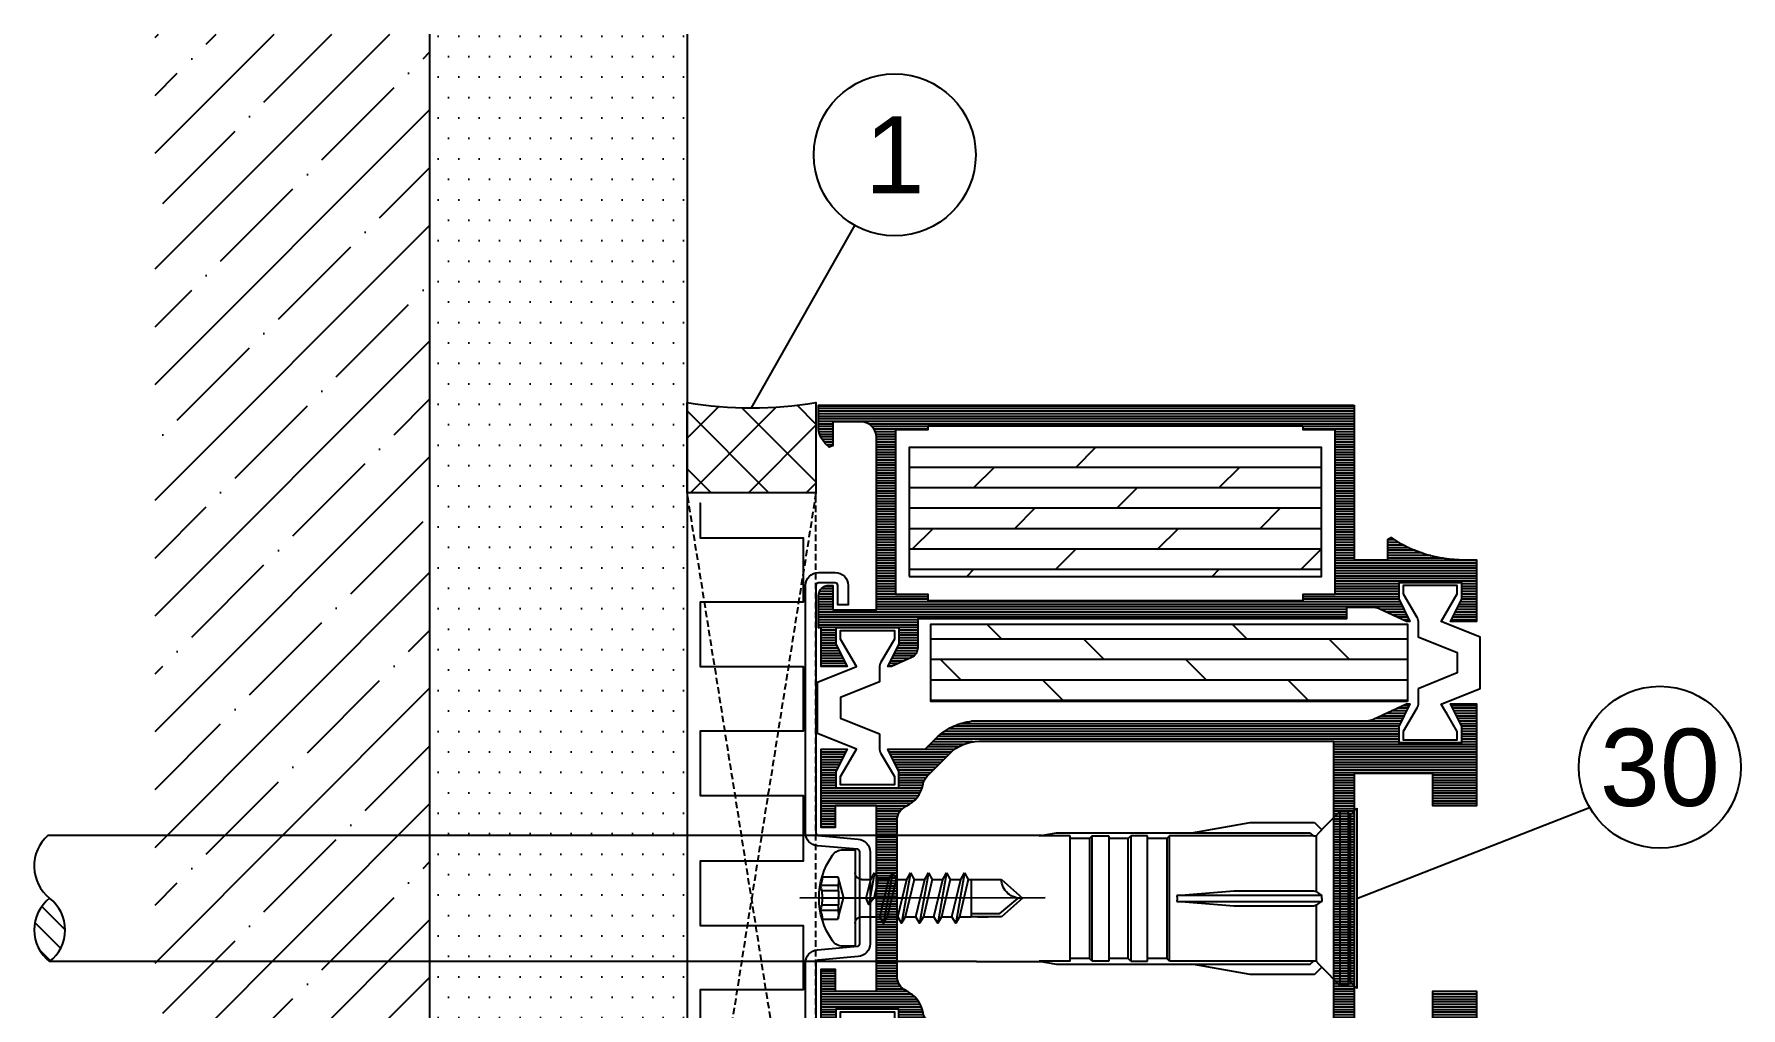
# Model space of a CAD drawing. Header units: millimetres. Extents: x -1821 to 14707, y -2864 to 1473.
# Drawn here: x 3450.5 to 3583, y -1383.8 to -1308.2 of the extents above; entities that cross this region are included whole.
import ezdxf
from ezdxf.enums import TextEntityAlignment as Align

# ---------------------------------------------------------------- set-up
doc = ezdxf.new("R2010")
doc.units = ezdxf.units.MM
for name, pattern in [('AUSGEZOGEN', [0]), ('CENTER', [50.800000000000004, 31.75, -6.35, 6.35, -6.35]), ('GESTRICHELT', [0.75, 0.5, -0.25]), ('VERDECKT', [9.524999999999999, 6.35, -3.175])]:
    doc.linetypes.add(name, pattern=pattern)
for name, color, linetype in [('00TXT', 7, 'AUSGEZOGEN'), ('as_par', 3, 'Continuous'), ('as_sch', 3, 'Continuous'), ('CENT_18', 3, 'CENTER'), ('CENTER25', 2, 'CENTER'), ('CONST25', 2, 'Continuous'), ('CONST35', 7, 'Continuous'), ('DICHT_PAR', 3, 'Continuous'), ('HIDE_18', 3, 'VERDECKT'), ('HIDE_25', 2, 'GESTRICHELT'), ('is_par', 3, 'Continuous'), ('is_sch', 3, 'Continuous'), ('leiste_par', 3, 'Continuous')]:
    doc.layers.add(name, color=color, linetype=linetype)
doc.styles.add('SWISS', font='swiss.ttf')
pattern_1 = [(0, (3226.256691916132, -1536.915817835506), (0.79375, 1.5875), [0, -1.5875])]

# ---------------------------------------------------------------- blocks, each defined once
blk = doc.blocks.new('B-LL1021351')
at = {"layer": 'as_sch'}
h = blk.add_hatch(dxfattribs=at)
h.set_pattern_fill('_U', color=256, scale=0.2, angle=90, style=0, pattern_type=0)
h.set_pattern_definition([(90, (8.079554182062125, 29.43989028141033), (-0.2, 1.224606353822377e-17), [])])
edge = h.paths.add_edge_path()
edge.add_line((16.80000014944312, 41.19727941421419), (15.90000024883136, 41.19727941421414))
edge.add_line((15.90000024883136, 41.19727941421414), (15.90000024883084, 43.21662934013875))
edge.add_arc((17.10000024883082, 43.21662934013915), 1.199999999999999, 155.0000000000003, 180.0000000000183, ccw=False)
edge.add_line((16.01243090438685, 43.72377125422798), (16.99999999999937, 45.84162001425037))
edge.add_line((16.99999999999937, 45.84162001425037), (16.99999999999937, 46.12367428397178))
edge.add_line((16.99999999999937, 46.12367428397178), (15.24721359549932, 45.24728108172175))
edge.add_line((15.24721359549932, 45.24728108172178), (13.99999999999936, 45.24728108172178))
edge.add_line((13.99999999999937, 45.24728108172178), (13.99999999999937, 50.14728108172179))
edge.add_line((13.99999999999937, 50.14728108172176), (15.24721359549933, 50.14728108172176))
edge.add_line((15.24721359549932, 50.14728108172176), (16.99999999999936, 49.27088787947173))
edge.add_line((16.99999999999937, 49.27088787947176), (16.99999999999937, 51.29728021635563))
edge.add_line((16.99999999999937, 51.29728021635563), (12.19999999999956, 51.29728344756904))
edge.add_line((12.19999999999956, 51.29728344756904), (12.19999999999956, 50.1972810817218))
edge.add_line((12.19999999999956, 50.1972810817218), (12.59999999999965, 50.1972810817218))
edge.add_line((12.59999999999965, 50.1972810817218), (12.59999999999965, 42.99728508172188))
edge.add_arc((11.39999999999965, 42.99728508172188), 1.199999999999999, -90, 0, ccw=False)
edge.add_line((11.39999999999965, 41.7972850817219), (2.799999999999741, 41.7972850817219))
edge.add_arc((2.799999999999741, 42.99728508172188), 1.200000000000003, 180, 270, ccw=False)
edge.add_line((1.599999999999739, 42.99728508172188), (1.599999999999739, 50.19728508172176))
edge.add_line((1.599999999999739, 50.19728508172176), (4.666364272416246, 50.19728508172187))
edge.add_line((4.666364272416246, 50.19728508172187), (4.705505270816687, 50.29177981090521))
edge.add_line((4.705505270816687, 50.29177981090521), (3.699999999999903, 51.29728508172172))
edge.add_line((3.699999999999903, 51.29728508172172), (1.599999999999739, 51.29728508172178))
edge.add_line((1.599999999999739, 51.29728508172178), (1.599999999999739, 58.1972850817219))
edge.add_line((1.599999999999739, 58.19728508172187), (4.200000000000017, 58.19728508172187))
edge.add_line((4.200000000000017, 58.19728508172187), (4.200000000000017, 57.19728508172187))
edge.add_line((4.200000000000017, 57.19728508172187), (4.800000000000011, 57.19728508172187))
edge.add_line((4.800000000000011, 57.19728508172187), (4.800000000000011, 60.29728508172187))
edge.add_line((4.800000000000011, 60.2972850817219), (4.200000000000017, 60.2972850817219))
edge.add_line((4.200000000000017, 60.2972850817219), (4.200000000000017, 59.2972850817219))
edge.add_line((4.200000000000017, 59.2972850817219), (2.300000000000011, 59.2972850817219))
edge.add_arc((2.300000000000011, 60.2972850817219), 1, 180, 270.0000000000001, ccw=False)
edge.add_line((1.300000000000011, 60.2972850817219), (1.300000000000011, 64.6972850817219))
edge.add_arc((2.300000000000011, 64.69728508172187), 0.999999999999998, 89.99999999999989, 180, ccw=False)
edge.add_line((2.300000000000011, 65.69728508172187), (4.200000000000017, 65.69728508172187))
edge.add_line((4.200000000000017, 65.69728508172187), (4.200000000000017, 64.69728508172187))
edge.add_line((4.200000000000017, 64.69728508172187), (4.800000000000011, 64.69728508172187))
edge.add_line((4.800000000000011, 64.69728508172187), (4.800000000000011, 66.79728508172187))
edge.add_line((4.800000000000011, 66.7972850817219), (0.2000000000000171, 66.7972850817219))
edge.add_line((0.2000000000000171, 66.7972850817219), (0.2000000000000171, 0.1999999999999886))
edge.add_line((0.2000000000000028, 0.1999999999999886), (1.895836943965719, 0.1999999999999886))
edge.add_arc((1.895836943965719, 2), 1.799999999999996, 269.9999999999999, 314.9999999999998)
edge.add_line((3.168629150101509, 0.7272077938642099), (3.476215948935334, 1.034794592698006))
edge.add_line((3.476215948935319, 1.034794592698006), (3.366364272416135, 1.300000000000011))
edge.add_line((3.366364272416149, 1.300000000000011), (1.500000000000014, 1.300000000000011))
edge.add_line((1.5, 1.300000000000011), (1.5, 3.5))
edge.add_arc((2.700000000000003, 3.5), 1.2, 90, 180, ccw=False)
edge.add_line((2.700000000000003, 4.699999999999989), (16.10000000000001, 4.699999999999989))
edge.add_line((16.10000000000001, 4.699999999999989), (16.10000000000001, 1.299999999999983))
edge.add_line((16.10000000000001, 1.300000000000011), (14.19999999999999, 1.300000000000011))
edge.add_line((14.19999999999999, 1.299999999999983), (14.2, 1))
edge.add_arc((15, 1), 0.7999999999999954, 180.0000000000002, 270.0000000000004)
edge.add_line((15, 0.1999999999999886), (17.49999999999972, 0.1999999999999886))
edge.add_line((17.49999999999972, 0.1999999999999886), (17.4999999999997, 0.3999999999999773))
edge.add_line((17.49999999999972, 0.3999999999999773), (20.49999999999972, 0.3999999999999773))
edge.add_line((20.49999999999972, 0.4000000000000057), (20.4999999999997, 2.426392202250042))
edge.add_line((20.4999999999997, 2.426392202250014), (18.74721359549966, 1.549999000000014))
edge.add_line((18.74721359549966, 1.549999000000014), (17.4999999999997, 1.549999000000014))
edge.add_line((17.4999999999997, 1.549999000000014), (17.4999999999997, 6.44999900000002))
edge.add_line((17.4999999999997, 6.44999900000002), (18.74721359549966, 6.44999900000002))
edge.add_line((18.74721359549966, 6.44999900000002), (20.49999999999969, 5.57360579775002))
edge.add_line((20.49999999999969, 5.573605797749991), (20.4999999999997, 5.856677160535128))
edge.add_line((20.4999999999997, 5.856677160535156), (19.78437991351552, 7.431041329999715))
edge.add_arc((19.05608673319308, 7.099998970934053), 0.7999999999999616, 24.44395506557918, 89.99999999999363)
edge.add_line((19.05608673319317, 7.899998970934007), (16.80000014944341, 7.899998970934547))
edge.add_line((16.80000014944341, 7.899998970934547), (16.80000014944312, 41.19727941421419))
h.paths.add_polyline_path([(15.40000024883075, 8.700004950186042), (14.90000024883098, 8.700004950186042), (14.90000024883098, 6.200004950186042), (2.100000248830895, 6.200004950185928), (2.100000248830895, 8.700004950186042), (1.800000144223361, 8.700004950186042), (1.800000036415028, 37.79727941421439), (2.100000248830895, 37.79727941421427), (2.100000248830895, 40.2972794142143), (14.90000024883099, 40.29727941421419), (14.90000024883098, 37.79727941421416), (15.40000024883075, 37.79727941421405)], flags=16)
at = {"layer": 'is_sch'}
h = blk.add_hatch(dxfattribs=at)
h.set_pattern_fill('_U', color=256, scale=0.2, angle=90, style=0, pattern_type=0)
h.set_pattern_definition([(90, (38.50046598677734, 28.12631000053418), (-0.2, 1.224606353822377e-17), [])])
edge = h.paths.add_edge_path()
edge.add_arc((29.49999990501244, 12.66879085624376), 4.799999999999851, 179.9999999999986, 225.0000000000408)
edge.add_line((26.10588735531954, 9.274678306546008), (26.90000009962769, 8.480565562239093))
edge.add_line((26.90000009962769, 8.480565562239093), (26.90000009962759, 5.571329875835858))
edge.add_line((26.90000009962759, 5.571329875835829), (28.65278650412762, 6.447723078085829))
edge.add_line((28.65278650412762, 6.447723078085858), (29.90000009962758, 6.447723078085858))
edge.add_line((29.90000009962758, 6.447723078085858), (29.90000009962758, 1.547723078085852))
edge.add_line((29.90000009962758, 1.547723078085852), (28.65278650412762, 1.547723078085852))
edge.add_line((28.65278650412762, 1.547723078085852), (26.90000009962758, 2.42411628033588))
edge.add_line((26.90000009962758, 2.42411628033588), (26.90000009962758, 0.3977241841755017))
edge.add_line((26.90000009962756, 0.3977241841755017), (33.00000013790861, 0.397727419909387))
edge.add_line((33.00000013790861, 0.397727419909387), (33.00000013790876, 1.497726215791999))
edge.add_line((33.00000013790876, 1.497726215792028), (31.30000008977686, 1.497726215791999))
edge.add_line((31.30000008977686, 1.497726215791999), (31.30000024738767, 4.697733063487249))
edge.add_line((31.30000024738767, 4.69773306348722), (45.70000015269619, 4.697734354117472))
edge.add_line((45.70000015269619, 4.6977343541175), (45.69999999508552, 1.497726215791999))
edge.add_line((45.69999999508552, 1.497726215791999), (44.00000013790877, 1.497726215791971))
edge.add_line((44.00000013790877, 1.497726215791999), (44.00000013790888, 0.3977274199265537))
edge.add_line((44.00000013790888, 0.3977274199265537), (50.10105171051465, 0.3977241841582497))
edge.add_line((50.10105171051465, 0.3977241841582497), (50.10105171051465, 2.424116280335767))
edge.add_line((50.10105171051465, 2.424116280335767), (48.34826530601461, 1.547723078085738))
edge.add_line((48.34826530601461, 1.547723078085738), (47.10105171051465, 1.547723078085738))
edge.add_line((47.10105171051465, 1.547723078085738), (47.10105171051465, 6.447723078085744))
edge.add_line((47.10105171051465, 6.447723078085744), (48.34826530601461, 6.447723078085744))
edge.add_line((48.34826530601461, 6.447723078085744), (50.10105168903021, 5.571329886577956))
edge.add_line((50.10105168903021, 5.571329886577956), (50.10105149588445, 8.480565557525523))
edge.add_line((50.10105149588445, 8.480565557525523), (50.89516423278344, 9.274678283762285))
edge.add_arc((47.50105170587366, 12.66879085624345), 4.800000000000043, 314.9999996153564, 360.000000000001)
edge.add_line((52.30105170587372, 12.66879085624353), (52.30105170587318, 42.78817162247995))
edge.add_arc((53.50105170587319, 42.78817162247998), 1.20000000000001, 155.0000000000013, 180.0000000000013, ccw=False)
edge.add_line((52.41348236142919, 43.29531353656878), (53.60097986375258, 45.84191014838927))
edge.add_line((53.60097986375258, 45.8419101483893), (53.60052286672153, 46.12437971369692))
edge.add_line((53.60052286672153, 46.12437971369692), (51.8472135954993, 45.24772507808581))
edge.add_line((51.8472135954993, 45.24772507808581), (50.59999999999934, 45.24772507808581))
edge.add_line((50.59999999999935, 45.24772507808581), (50.59999999999935, 50.14772507808581))
edge.add_line((50.59999999999935, 50.14772507808581), (51.8472135954993, 50.14772507808581))
edge.add_line((51.8472135954993, 50.14772507808581), (53.59999999999933, 49.27133187583578))
edge.add_line((53.59999999999935, 49.27133187583578), (53.59999999999935, 51.29772407808582))
edge.add_line((53.59999999999935, 51.29772407808582), (45.69999999999975, 51.29772407808602))
edge.add_line((45.69999999999976, 51.29772407808602), (45.69999999999956, 47.89772407809591))
edge.add_line((45.69999999999956, 47.89772407809593), (48.20000000012688, 47.89772407821894))
edge.add_line((48.20000000012688, 47.89772407821894), (48.19999999999523, 41.79772407808582))
edge.add_line((48.19999999999523, 41.79772407808582), (28.79999999999954, 41.79772407808582))
edge.add_line((28.79999999999954, 41.79772407808582), (28.79999999999978, 47.89772407808584))
edge.add_line((28.79999999999978, 47.89772407808584), (31.30000000000602, 47.89772407808607))
edge.add_line((31.30000000000602, 47.89772407808607), (31.30000000011587, 51.29772407820607))
edge.add_line((31.30000000011587, 51.29772407820607), (23.39999999999937, 51.29772407808878))
edge.add_line((23.39999999999937, 51.29772407808878), (23.39999999999937, 49.27133187583578))
edge.add_line((23.39999999999937, 49.27133187583578), (25.15278640449941, 50.14772507808581))
edge.add_line((25.15278640449941, 50.14772507808581), (26.39999999999937, 50.14772507808581))
edge.add_line((26.39999999999937, 50.14772507808581), (26.39999999999937, 45.24772507808581))
edge.add_line((26.39999999999937, 45.24772507808581), (25.15278640449941, 45.24772507808581))
edge.add_line((25.15278640449941, 45.24772507808581), (23.39999999999937, 46.12411828033584))
edge.add_line((23.39999999999937, 46.12411828033581), (23.39999999999935, 45.84206401061439))
edge.add_line((23.39999999999937, 45.84206401061439), (24.58756924945682, 43.29531353656859))
edge.add_arc((23.49999990501283, 42.78817162247975), 1.199999999999995, -3.979039320256561e-13, 24.999999999999773, ccw=False)
edge.add_line((24.69999990501283, 42.78817162247975), (24.6999999050126, 12.66879085624387))
edge = h.paths.add_edge_path(flags=16)
edge.add_arc((29.4999999050126, 12.66879085624387), 3.2, 180, 225.0000000000406)
edge.add_line((27.23725820521724, 10.40604915644533), (28.99476436794701, 8.64854299371612))
edge.add_arc((29.84329250537074, 9.497071131140103), 1.200000000000001, 225.0000000000093, 260.2405423695951)
edge.add_arc((29.2499998609641, 6.047722810356447), 2.3, 24.474416672083407, 80.24054236959518, ccw=False)
edge.add_arc((32.43551207269796, 7.497726930659013), 1.200000000000001, 204.4744166720833, 269.9999999999999)
edge.add_line((32.43551207269796, 6.297726930658996), (44.56553973744431, 6.297726930658996))
edge.add_arc((44.56553973744431, 7.497726930659013), 1.2, 269.9999999999998, 335.5255833279145)
edge.add_arc((47.75105194917813, 6.047722810356362), 2.3, 99.75946162770782, 155.5255833279147, ccw=False)
edge.add_arc((47.15775906412391, 9.497071089748289), 1.200000000000004, 279.7594616277084, 314.9999999999853)
edge.add_line((48.00628720154755, 8.648542952324192), (49.76379340566955, 10.40604915644528))
edge.add_arc((47.50105170587376, 12.66879085624322), 3.199999999999879, 314.9999999999725, 360.0000000000063)
edge.add_line((50.70105170587364, 12.66879085624359), (50.70105170587367, 40.19772407808563))
edge.add_line((50.70105170587367, 40.1977240780856), (26.29999990501237, 40.19772407808594))
edge.add_line((26.29999990501237, 40.19772407808594), (26.2999999050126, 12.6687908562439))
h = blk.add_hatch(dxfattribs=at)
h.set_pattern_fill('_U', color=256, scale=0.2, angle=90, style=0, pattern_type=0)
h.set_pattern_definition([(90, (67.36502765796459, 23.95932698303045), (-0.2, 1.224606353822377e-17), [])])
edge = h.paths.add_edge_path()
edge.add_line((76.79999999999964, 41.79817307444992), (64.79999999999964, 41.79817307444966))
edge.add_line((64.79999999999964, 41.79817307444969), (64.79999999999964, 44.39817307444972))
edge.add_line((64.79999999999964, 44.39817307444969), (66.37936788635221, 44.39817307444974))
edge.add_line((66.37936788635221, 44.39817307444974), (66.51477246289565, 44.65491951966993))
edge.add_arc((74.99999999999966, 50.31538890334934), 10.2, 180.0000000000001, 213.7071317649712, ccw=False)
edge.add_line((64.79999999999964, 50.31538890334934), (64.79999999999964, 51.29816807444985))
edge.add_line((64.79999999999964, 51.29816807444985), (59.99999999999937, 51.29816807444985))
edge.add_line((59.99999999999937, 51.29816807444985), (59.99999999999937, 49.27177587219981))
edge.add_line((59.99999999999937, 49.27177587219981), (61.75278640449943, 50.14816907444984))
edge.add_line((61.75278640449943, 50.14816907444981), (62.99999999999937, 50.14816907444981))
edge.add_line((62.99999999999937, 50.14816907444981), (62.99999999999937, 45.24816907444981))
edge.add_line((62.99999999999937, 45.24816907444983), (61.75278640449943, 45.24816907444983))
edge.add_line((61.75278640449943, 45.24816907444983), (59.99999999999937, 46.12456227669986))
edge.add_line((59.99999999999937, 46.12456227669986), (59.99999999999937, 45.84250798835745))
edge.add_line((59.99999999999937, 45.84250798835743), (60.98756897649452, 43.72465850240394))
edge.add_arc((59.89999954203961, 43.21751678134416), 1.200000000000013, -1.5290879673557356e-11, 24.999989830763127, ccw=False)
edge.add_line((61.09999954203963, 43.21751678134385), (61.09999954203909, 41.19816740694216))
edge.add_line((61.09999954203909, 41.19816740694216), (60.19999995042497, 41.19816740694228))
edge.add_line((60.19999995042497, 41.1981674069423), (60.19999995042465, 7.900886963661975))
edge.add_line((60.19999995042465, 7.900886963661975), (57.94391326680599, 7.900886963662089))
edge.add_arc((57.94391326680601, 7.100886963662219), 0.7999999999998861, 90, 155.5560449344181)
edge.add_line((57.21562008648365, 7.431929322727882), (56.49999999999949, 5.857565153263067))
edge.add_line((56.49999999999949, 5.857565153263067), (56.49999999999949, 5.574493790477902))
edge.add_line((56.49999999999949, 5.574493790477902), (58.25278640449953, 6.450886992727931))
edge.add_line((58.25278640449953, 6.450886992727931), (59.49999999999949, 6.450886992727931))
edge.add_line((59.49999999999949, 6.450886992727931), (59.49999999999949, 1.550886992727925))
edge.add_line((59.49999999999949, 1.550886992727925), (58.25278640449953, 1.550886992727925))
edge.add_line((58.25278640449953, 1.550886992727925), (56.49999999999949, 2.427280194977953))
edge.add_line((56.49999999999949, 2.427280194977953), (56.49999999999949, 0.4008879927279168))
edge.add_line((56.49999999999949, 0.4008879927279168), (59.49999999999949, 0.4008879927279168))
edge.add_line((59.49999999999949, 0.4008879927279168), (59.49999999999949, 0.200887992727985))
edge.add_line((59.49999999999949, 0.200887992727985), (61.99999999999966, 0.2008879927280418))
edge.add_arc((61.99999999999966, 1.000887992728025), 0.7999999999999987, 270.0000000000001, 360.0000000000002)
edge.add_line((62.79999999999964, 1.000887992728025), (62.79999999999964, 1.300887992728008))
edge.add_line((62.79999999999964, 1.300887992728036), (60.89999999999964, 1.300887992728036))
edge.add_line((60.89999999999964, 1.300887992728036), (60.89999999999964, 4.700887992728042))
edge.add_line((60.89999999999964, 4.700887992728042), (74.29999999999964, 4.700887992728042))
edge.add_arc((74.29999999999964, 3.500887992728025), 1.2, 0, 90, ccw=False)
edge.add_line((75.49999999999966, 3.500887992728025), (75.49999999999966, 1.300887992728008))
edge.add_line((75.49999999999966, 1.300887992728036), (73.63363572758351, 1.300887992728036))
edge.add_line((73.63363572758351, 1.300887992728036), (73.52378405106435, 1.035682585426031))
edge.add_line((73.52378405106433, 1.035682585426031), (73.83137084989812, 0.728095786592263))
edge.add_arc((75.10416305603394, 2.000887992728025), 1.800000000000004, 224.9999999999999, 269.9999999999999)
edge.add_line((75.10416305603394, 0.2008879927280418), (76.79999999999967, 0.2008879927280418))
edge.add_line((76.79999999999964, 0.2008879927280418), (76.79999999999964, 41.79817307444995))
h.paths.add_polyline_path([(75.20000016284126, 37.79816740694244), (74.89999995042498, 37.79816740694233), (74.89999995042544, 40.29816740694235), (62.09999995042486, 40.29816740694224), (62.09999995042486, 37.79816740694221), (61.59999995042486, 37.79816740694216), (61.59999995042486, 8.700892942914152), (62.09999995042466, 8.700892942914095), (62.09999995042466, 6.200892942914066), (74.89999995042544, 6.200892942913981), (74.89999995042498, 8.700892942914095), (75.200000055032, 8.700892942914095)], flags=16)
at = {"layer": 'as_par'}
blk.add_lwpolyline([(16.80000014944312, 41.19727941421419), (15.90000024883136, 41.19727941421414), (15.90000024883082, 43.21662934013875, -0.1095178116833212), (16.01243090438685, 43.72377125422798), (16.99999999999937, 45.84162001425037), (16.99999999999937, 46.12367428397178), (15.24721359549932, 45.24728108172178), (13.99999999999937, 45.24728108172178), (13.99999999999937, 50.14728108172176), (15.24721359549932, 50.14728108172176), (16.99999999999937, 49.27088787947176), (16.99999999999937, 51.29728021635563), (12.19999999999956, 51.29728344756904), (12.19999999999956, 50.1972810817218), (12.59999999999965, 50.1972810817218), (12.59999999999964, 42.99728508172188, -0.414213562373096), (11.39999999999965, 41.7972850817219), (2.799999999999741, 41.7972850817219, -0.4142135623730958), (1.599999999999739, 42.99728508172188), (1.599999999999739, 50.19728508172176), (4.666364272416246, 50.19728508172187), (4.705505270816687, 50.29177981090521), (3.699999999999903, 51.29728508172172), (1.599999999999739, 51.29728508172178), (1.599999999999739, 58.19728508172187), (4.200000000000017, 58.19728508172187), (4.200000000000017, 57.19728508172187), (4.800000000000011, 57.19728508172187), (4.800000000000011, 60.2972850817219), (4.200000000000017, 60.2972850817219), (4.200000000000017, 59.2972850817219), (2.300000000000011, 59.2972850817219, -0.4142135623730964), (1.300000000000011, 60.2972850817219), (1.300000000000011, 64.69728508172187, -0.4142135623730961), (2.300000000000011, 65.69728508172187), (4.200000000000017, 65.69728508172187), (4.200000000000017, 64.69728508172187), (4.800000000000011, 64.69728508172187), (4.800000000000011, 66.7972850817219), (0.2000000000000171, 66.7972850817219), (0.2000000000000028, 0.1999999999999886), (1.895836943965719, 0.1999999999999886, 0.1989123673796578), (3.168629150101509, 0.7272077938642099), (3.476215948935319, 1.034794592698006), (3.366364272416149, 1.300000000000011), (1.5, 1.300000000000011), (1.5, 3.5, -0.4142135623730948), (2.700000000000003, 4.699999999999989), (16.10000000000001, 4.699999999999989), (16.10000000000001, 1.300000000000011), (14.19999999999999, 1.299999999999983), (14.2, 1, 0.4142135623730958), (15, 0.1999999999999886), (17.49999999999972, 0.1999999999999886), (17.49999999999972, 0.3999999999999773), (20.49999999999972, 0.4000000000000057), (20.4999999999997, 2.426392202250014), (18.74721359549966, 1.549999000000014), (17.4999999999997, 1.549999000000014), (17.4999999999997, 6.44999900000002), (18.74721359549966, 6.44999900000002), (20.49999999999969, 5.573605797749991), (20.4999999999997, 5.856677160535156), (19.78437991351552, 7.431041329999715, 0.2941076137054389), (19.05608673319317, 7.899998970934007), (16.80000014944341, 7.899998970934547), (16.80000014944312, 41.19727941421419)], format="xyb", close=True, dxfattribs=at)
blk.add_lwpolyline([(15.40000024883075, 8.700004950186042), (14.90000024883098, 8.700004950186042), (14.90000024883098, 6.200004950186042), (2.100000248830895, 6.200004950185928), (2.100000248830895, 8.700004950186042), (1.800000144223361, 8.700004950186042), (1.800000036415028, 37.79727941421439), (2.100000248830895, 37.79727941421427), (2.100000248830895, 40.2972794142143), (14.90000024883099, 40.29727941421419), (14.90000024883098, 37.79727941421416), (15.40000024883075, 37.79727941421405), (15.40000024883075, 8.700004950186042)], close=True, dxfattribs=at)
at = {"layer": 'is_par'}
for points in [[(24.6999999050126, 12.66879085624387, 0.1989123673798495), (26.10588735531954, 9.274678306546008), (26.90000009962769, 8.480565562239093), (26.90000009962759, 5.571329875835829), (28.65278650412762, 6.447723078085858), (29.90000009962758, 6.447723078085858), (29.90000009962758, 1.547723078085852), (28.65278650412762, 1.547723078085852), (26.90000009962758, 2.42411628033588), (26.90000009962756, 0.3977241841755017), (33.00000013790861, 0.397727419909387), (33.00000013790876, 1.497726215792028), (31.30000008977686, 1.497726215791999), (31.30000024738767, 4.69773306348722), (45.70000015269619, 4.6977343541175), (45.69999999508552, 1.497726215791999), (44.00000013790877, 1.497726215791999), (44.00000013790888, 0.3977274199265537), (50.10105171051465, 0.3977241841582497), (50.10105171051465, 2.424116280335767), (48.34826530601461, 1.547723078085738), (47.10105171051465, 1.547723078085738), (47.10105171051465, 6.447723078085744), (48.34826530601461, 6.447723078085744), (50.10105168903021, 5.571329886577956), (50.10105149588445, 8.480565557525523), (50.89516423278344, 9.274678283762313, 0.1989123691243912), (52.30105170587372, 12.66879085624353), (52.30105170587318, 42.78817162247995, -0.109517811683242), (52.41348236142919, 43.29531353656878), (53.60097986375258, 45.8419101483893), (53.60052286672153, 46.12437971369692), (51.8472135954993, 45.24772507808581), (50.59999999999935, 45.24772507808581), (50.59999999999935, 50.14772507808581), (51.8472135954993, 50.14772507808581), (53.59999999999935, 49.27133187583578), (53.59999999999935, 51.29772407808582), (45.69999999999976, 51.29772407808602), (45.69999999999956, 47.89772407809593), (48.20000000012688, 47.89772407821894), (48.19999999999523, 41.79772407808582), (28.79999999999954, 41.79772407808582), (28.79999999999978, 47.89772407808584), (31.30000000000602, 47.89772407808607), (31.30000000011587, 51.29772407820607), (23.39999999999937, 51.29772407808878), (23.39999999999937, 49.27133187583578), (25.15278640449941, 50.14772507808581), (26.39999999999937, 50.14772507808581), (26.39999999999937, 45.24772507808581), (25.15278640449941, 45.24772507808581), (23.39999999999937, 46.12411828033581), (23.39999999999937, 45.84206401061439), (24.58756924945681, 43.29531353656859, -0.1095178116832422), (24.69999990501283, 42.78817162247975), (24.6999999050126, 12.66879085624387)], [(76.79999999999964, 41.79817307444992), (64.79999999999964, 41.79817307444969), (64.79999999999964, 44.39817307444969), (66.37936788635221, 44.39817307444974), (66.51477246289565, 44.65491951966993, -0.1481448291565296), (64.79999999999964, 50.31538890334934), (64.79999999999964, 51.29816807444985), (59.99999999999937, 51.29816807444985), (59.99999999999937, 49.27177587219981), (61.75278640449943, 50.14816907444981), (62.99999999999937, 50.14816907444981), (62.99999999999937, 45.24816907444983), (61.75278640449943, 45.24816907444983), (59.99999999999937, 46.12456227669986), (59.99999999999937, 45.84250798835743), (60.98756897649452, 43.72465850240394, -0.1095177667794425), (61.09999954203963, 43.21751678134385), (61.09999954203909, 41.19816740694216), (60.19999995042497, 41.1981674069423), (60.19999995042465, 7.900886963661975), (57.94391326680601, 7.900886963662089, 0.294107613705456), (57.21562008648365, 7.431929322727882), (56.49999999999949, 5.857565153263067), (56.49999999999949, 5.574493790477902), (58.25278640449953, 6.450886992727931), (59.49999999999949, 6.450886992727931), (59.49999999999949, 1.550886992727925), (58.25278640449953, 1.550886992727925), (56.49999999999949, 2.427280194977953), (56.49999999999949, 0.4008879927279168), (59.49999999999949, 0.4008879927279168), (59.49999999999949, 0.200887992727985), (61.99999999999966, 0.2008879927280418, 0.4142135623730955), (62.79999999999964, 1.000887992728025), (62.79999999999964, 1.300887992728036), (60.89999999999964, 1.300887992728036), (60.89999999999964, 4.700887992728042), (74.29999999999964, 4.700887992728042, -0.4142135623730948), (75.49999999999966, 3.500887992728025), (75.49999999999966, 1.300887992728036), (73.63363572758351, 1.300887992728036), (73.52378405106433, 1.035682585426031), (73.83137084989815, 0.7280957865922346, 0.1989123673796581), (75.10416305603394, 0.2008879927280418), (76.79999999999964, 0.2008879927280418), (76.79999999999964, 41.79817307444992)], [(26.2999999050126, 12.66879085624387, 0.198912367379842), (27.23725820521724, 10.40604915644533), (28.99476436794701, 8.64854299371612, 0.1549893230359022), (29.63987788443131, 8.314437421157123, -0.2482443721165699), (31.34333645724635, 7.00058266084099, 0.2939632085654071), (32.43551207269796, 6.297726930658996), (44.56553973744431, 6.297726930658996, 0.2939632085653976), (45.65771535289591, 7.000582660840934, -0.2482443536001977), (47.36117376757109, 8.314437393956752, 0.1549893051753763), (48.00628720154755, 8.648542952324192), (49.76379340566955, 10.40604915644528, 0.1989123673798115), (50.70105170587364, 12.66879085624359), (50.70105170587367, 40.1977240780856), (26.29999990501237, 40.19772407808594), (26.2999999050126, 12.66879085624387)]]:
    blk.add_lwpolyline(points, format="xyb", close=True, dxfattribs=at)
blk.add_lwpolyline([(75.20000016284126, 37.79816740694244), (74.89999995042498, 37.79816740694233), (74.89999995042544, 40.29816740694235), (62.09999995042486, 40.29816740694224), (62.09999995042486, 37.79816740694221), (61.59999995042486, 37.79816740694216), (61.59999995042486, 8.700892942914152), (62.09999995042466, 8.700892942914095), (62.09999995042466, 6.200892942914066), (74.89999995042544, 6.200892942913981), (74.89999995042498, 8.700892942914095), (75.200000055032, 8.700892942914095), (75.20000016284126, 37.79816740694244)], close=True, dxfattribs=at)
at = {"layer": 'leiste_par'}
for points in [[(18.185190441465, 46.75728100949462), (17.06621800064485, 46.75728108172177, 0.131652079472951), (16.66121800059267, 46.64876133610213), (14.85809002390086, 45.60772507808579), (14.20999999999938, 45.60772507808579), (14.20999999999938, 49.78772507808577), (14.85809002353373, 49.78772507808577), (16.19499409292776, 49.01586315374044), (16.68287609846928, 48.73329623492381), (16.99171902354941, 48.55498621641331), (18.20674455880217, 51.56228115438429), (22.1932544432792, 51.56228115438429), (23.40828234753293, 48.55498283165508), (25.54191165426688, 49.78772507808583), (26.18999999999937, 49.78772507808583), (26.18999999999937, 45.60772507808585), (25.5419099760979, 45.60772507808582), (23.73878199940606, 46.64876133610213, 0.1316520794729206), (23.33378201575391, 46.75728108172174), (22.21480855853373, 46.75728100949459), (20.9926296134727, 49.78228115438435), (19.40736938652604, 49.78228115438435), (18.185190441465, 46.75728100949462)], [(54.78519044146499, 46.75772500585865), (53.66621800064485, 46.7577250780858, 0.131652079472951), (53.26121800059266, 46.64920533246615), (51.45809002390085, 45.60816907444982), (50.80999999999938, 45.60816907444982), (50.80999999999938, 49.7881690744498), (51.45809002353373, 49.7881690744498), (52.79499409292775, 49.01630715010447), (53.28287609846927, 48.73374023128784), (53.5917190235494, 48.55543021277734), (54.80674455880217, 51.56272515074832), (58.7932544432792, 51.56272515074832), (60.00828234753291, 48.55542682801911), (62.14191165426686, 49.78816907444985), (62.78999999999937, 49.78816907444985), (62.78999999999937, 45.60816907444988), (62.14190997609788, 45.60816907444985), (60.33878199940605, 46.64920533246615, 0.1316520794729206), (59.93378201575391, 46.75772507808577), (58.81480855853373, 46.75772500585862), (57.5926296134727, 49.78272515074838), (56.00736938652604, 49.78272515074838), (54.78519044146499, 46.75772500585865)], [(21.68519044146532, 4.939999072227153), (20.56621800064518, 4.939999, -0.131652079472951), (20.161218000593, 5.048518745619646), (18.35809002390118, 6.089555003635979), (17.70999999999971, 6.089555003635979), (17.70999999999971, 1.909555003636001), (18.35809002353406, 1.909555003636001), (19.69499409292808, 2.681416927981331), (20.18287609846961, 2.963983846797959), (20.49171902354973, 3.14229386530846), (21.7067445588025, 0.1349989273374774), (25.69325444327953, 0.1349989273374774), (26.90828234753326, 3.14229725006669), (29.04191165426721, 1.909555003635944), (29.68999999999971, 1.909555003635944), (29.6899999999997, 6.089555003635923), (29.04190997609822, 6.089555003635951), (27.23878199940637, 5.048518745619646, -0.1316520794729206), (26.83378201575424, 4.939999000000029), (25.71480855853406, 4.939999072227181), (24.49262961347303, 1.914998927337422), (22.90736938652637, 1.914998927337422), (21.68519044146532, 4.939999072227153)], [(51.28624215198028, 4.937723150312905), (50.16726971116013, 4.937723078085753, -0.131652079472951), (49.76226971110795, 5.046242823705398), (47.95914173441614, 6.087279081721732), (47.31105171051466, 6.087279081721732), (47.31105171051466, 1.907279081721754), (47.95914173404901, 1.907279081721754), (49.29604580344304, 2.679141006067084), (49.78392780898456, 2.961707924883711), (50.09277073406469, 3.140017943394213), (51.30779626931745, 0.1327230054232302), (55.29430615379448, 0.1327230054232302), (56.50933405804821, 3.140021328152443), (58.64296336478216, 1.907279081721697), (59.29105171051467, 1.907279081721697), (59.29105171051465, 6.087279081721675), (58.64296168661318, 6.087279081721704), (56.83983370992132, 5.046242823705398, -0.1316520794729206), (56.43483372626919, 4.937723078085781), (55.31586026904901, 4.937723150312934), (54.09368132398798, 1.912723005423175), (52.50842109704132, 1.912723005423175), (51.28624215198028, 4.937723150312905)]]:
    blk.add_lwpolyline(points, format="xyb", close=True, dxfattribs=at)
blk = doc.blocks.new('*X76')
at = {"color": 0}
for p, q in [((125.5194449607571, 106.0580258778372), (123.4982987147878, 108.0791721238065)), ((126.7551307521274, 106.5901070394333), (124.943025489039, 108.4022123025217)), ((123.4797770125691, 106.3299268730588), (122.4956004121765, 107.3141034734514))]:
    blk.add_line(p, q, dxfattribs=at)
blk = doc.blocks.new('LL4090045')
at = {"layer": 'DICHT_PAR'}
h = blk.add_hatch(dxfattribs=at)
h.set_pattern_fill('DOLMIT', color=256, scale=0.25, angle=90, style=0)
h.set_pattern_definition([(90, (5.100000000000186, 23), (-1.5875, 9.720312933465119e-17), []), (135, (5.100000000000186, 23), (-3.174997835875247, -3.174997835875246), [2.245065, -4.490125])])
h.paths.add_polyline_path([(-1.699999999999813, 16), (-11.69999999999981, 16), (-11.69999999999981, -16), (-1.699999999999813, -16)])
blk.add_lwpolyline([(-1.699999999999813, -16), (-1.699999999999813, 16), (-11.69999999999981, 16), (-11.69999999999981, -16)], close=True, dxfattribs=at)
blk = doc.blocks.new('LL4090060')
at = {"layer": 'DICHT_PAR'}
h = blk.add_hatch(dxfattribs=at)
h.set_pattern_fill('DOLMIT', color=256, scale=0.25, angle=90, style=0)
h.set_pattern_definition([(90, (13.69999935055596, -18.825), (-1.5875, 9.720312933465119e-17), []), (135, (13.69999935055596, -18.825), (-3.174997835875247, -3.174997835875246), [2.245065, -4.490125])])
h.paths.add_polyline_path([(6.199999350555949, -0.8250000000000028), (0.1999993505559488, -0.8250000000000028), (0.1999993505559488, -37.825), (6.199999350555949, -37.825)])
blk.add_lwpolyline([(6.199999350555949, -37.825), (6.199999350555949, -0.8250000000000028), (0.1999993505559488, -0.8250000000000028), (0.1999993505559488, -37.825)], close=True, dxfattribs=at)
blk = doc.blocks.new('WS4070448')
for p, q in [((6.61725692111645, -8.639359081321516), (6.61725692111645, -11.00311480052579)), ((6.61725692111645, -8.639359081321516), (9.517256921116541, -8.639359081321516)), ((9.517256921116541, -11.00311480052579), (9.517256921116541, -8.639359081321516)), ((6.61725692111645, -11.00311480052579), (8.067256921116496, -12.63935908132152)), ((8.067256921116496, -12.63935908132152), (9.517256921116541, -11.00311480052579))]:
    blk.add_line(p, q)
blk.add_lwpolyline([(11.39017358778314, 2.114399939326205, 0.3148562194916155), (4.744340254449881, 2.114399939326205, 0.244911807885714), (4.31725692111651, 1.294786315076664), (4.31725692111651, 0.3606409186785697), (11.81725692111651, 0.3606409186785697), (11.81725692111651, 1.294786315076664, 0.244911807885716), (11.39017358778314, 2.114399939326205, 0.1382912330068625)], format="xyb")
for points in [[(6.117256921116464, -1.139359081321317), (6.617256921116464, -1.428034215916085), (8.06725692111651, -1.08419660353465), (8.56725692111651, -0.707357978585577), (8.06725692111651, -0.5068463343449991), (6.617256921116464, -0.8506839467264342)], [(6.117256921116464, -2.539359081321294), (6.617256921116464, -2.828034215916063), (9.517256921116555, -2.140358991153079), (10.01725692111656, -1.851683856558196), (9.517256921116555, -1.563008721963428), (6.617256921116464, -2.250683946726411)], [(6.117256921116464, -3.939359081321271), (6.617256921116464, -4.22803421591604), (9.517256921116555, -3.540358991153056), (10.01725692111656, -3.251683856558287), (9.517256921116555, -2.963008721963405), (6.617256921116464, -3.650683946726502)], [(6.117256921116464, -5.339359081321362), (6.617256921116464, -5.628034215916131), (9.517256921116555, -4.940358991153147), (10.01725692111656, -4.651683856558265), (9.517256921116555, -4.363008721963496), (6.617256921116464, -5.05068394672648)], [(6.117256921116464, -6.739359081321339), (6.617256921116464, -7.028034215916108), (9.517256921116555, -6.340358991153124), (10.01725692111656, -6.051683856558356), (9.517256921116555, -5.763008721963473), (6.617256921116464, -6.450683946726571)], [(6.117256921116464, -8.13935908132143), (6.617256921116464, -8.428034215916199), (9.517256921116555, -7.740358991153215), (10.01725692111656, -7.451683856558333), (9.517256921116555, -7.163008721963564), (6.617256921116464, -7.850683946726548)]]:
    blk.add_lwpolyline(points, close=True)
for points in [[(6.117256921116464, -1.139359081321317), (8.56725692111651, -0.707357978585577)], [(6.617256921116464, -0.1393590813214303), (6.617256921116464, -0.8506839467264342)], [(9.517256921116555, -0.1393590813214303), (9.517256921116555, -1.563008721963428)], [(6.117256921116464, -2.539359081321294), (10.01725692111656, -1.851683856558196)], [(6.617256921116464, -1.428034215916085), (6.617256921116464, -1.850683946726662)], [(6.617256921116464, -1.428034215915972), (6.617256921116464, -2.250683946726411)], [(6.617256921116464, -1.428034215916085), (6.617256921116464, -2.250683946726411)], [(9.517256921116555, -2.140358991153079), (9.517256921116555, -2.963008721963405)], [(6.117256921116464, -3.939359081321271), (10.01725692111656, -3.251683856558287)], [(6.617256921116464, -2.828034215916063), (6.617256921116464, -3.650683946726389)], [(9.517256921116555, -3.540358991153056), (9.517256921116555, -4.363008721963496)], [(6.117256921116464, -5.339359081321362), (10.01725692111656, -4.651683856558265)], [(6.617256921116464, -4.22803421591604), (6.617256921116464, -5.05068394672648)], [(9.517256921116555, -4.940358991153147), (9.517256921116555, -5.763008721963473)], [(6.117256921116464, -6.739359081321339), (10.01725692111656, -6.051683856558356)], [(6.617256921116464, -5.628034215916131), (6.617256921116464, -6.450683946726457)], [(9.517256921116555, -6.340358991153124), (9.517256921116555, -7.163008721963564)], [(6.117256921116464, -8.13935908132143), (10.01725692111656, -7.451683856558333)], [(6.617256921116464, -7.028034215916108), (6.617256921116464, -7.850683946726548)], [(9.517256921116555, -7.740358991153215), (9.517256921116555, -8.63935908132143)], [(6.617256921116464, -8.428034215916199), (6.617256921116464, -8.63935908132143)], [(9.267256921116555, -8.63935908132143), (9.267256921116555, -10.88653788598694), (8.100687889319275, -12.28495534589953)], [(9.517256921116555, -9.140358991153192), (9.517256921116555, -9.963008721963632)], [(6.617256921116464, -9.828034215916176), (6.617256921116464, -10.65068394672662)]]:
    blk.add_lwpolyline(points)
for centre, radius, start, end in [((6.117256921116464, -0.1393590813214303), 0.5, 0, 90), ((10.01725692111656, -0.1393590813214303), 0.5, 90, 180), ((6.608770647169436, -12.47123468863523), 1.46814441479989, 353.4243546898833, 89.66881296982747)]:
    blk.add_arc(centre, radius, start, end)
at = {"layer": 'CENT_18'}
blk.add_line((8.051324099384601, -14.39948361255352), (8.067256921116496, 4.660640918678553), dxfattribs=at)
at = {"layer": 'HIDE_18'}
for p, q in [((7.095590298616457, 1.693974918678634), (7.095590298616457, 3.078670647065735)), ((7.507789093673637, 1.693974918678634), (7.507789093673637, 2.967171702408848)), ((8.626724748559354, 1.693974918678634), (8.626724748559354, 2.967171702408848)), ((9.03892354361642, 1.693974918678634), (9.03892354361642, 3.078670647065735))]:
    blk.add_line(p, q, dxfattribs=at)
for points in [[(6.417257671116445, 2.920991849600028), (6.417257671116445, 1.693974918678606)], [(9.71725617111646, 2.920991849600028), (9.71725617111646, 1.693974918678606)], [(6.417257671116445, 1.693974918678606), (8.06725692111651, 1.251858952129083)], [(9.71725617111646, 1.693974918678606), (8.06725692111651, 1.251858952129083)]]:
    blk.add_lwpolyline(points, dxfattribs=at)
for centre, radius, start, end in [((6.477833716567616, 4.198323827732139), 1.278767547148902, 267.2848457777188, 298.8872446147255), ((8.06725692111651, 5.853135295953763), 2.939692180009696, 250.6988425741186, 289.3011574258814), ((9.656680125665403, 4.198323827732139), 1.278767547148902, 241.1127553852741, 272.7151542222811), ((6.756423984866402, 2.851153472017387), 1.205859026872558, 253.6642630842155, 286.3357369157983), ((8.067256921116623, 11.77548796901581), 10.12822992478941, 264.4947782301543, 275.5052217698424), ((9.378089857366618, 2.851153472017955), 1.205859026873062, 253.6642630842089, 286.3357369157813)]:
    blk.add_arc(centre, radius, start, end, dxfattribs=at)
blk = doc.blocks.new('WI4080202')
blk.add_lwpolyline([(-29.48325693051129, 2.300000000000118, -0.3888787318529908), (-28.48706223241948, 1.387155742747773), (-28.21544610951105, -1.717430748369289, 0.3888787318529907), (-28.0162071698926, -1.899999599819928), (-20.88378352581526, -1.899999599819758, 0.3888787318529907), (-20.68454458619681, -1.717430748369459), (-20.41292846328815, 1.387155742747776, -0.3888787318529907), (-19.41673376519657, 2.300000000000122), (-0.1999999999998181, 2.300000000000127, -0.414213562373095), (0.8000000000001819, 1.300000000000127), (0.8000000000001819, -5.684341886080801e-14, -0.414213562373095), (-0.1999999999998181, -1.000000000000057), (-1.699999999999818, -1.000000000000057), (-1.699999999999818, -0.1999999999998749), (-0.1999999999998181, -0.1999999999998749, 0.4142135623731117), (0, 0), (0, 1.300000000000127, 0.4142135623731117), (-0.1999999999998181, 1.500000000000002), (-19.41673376519657, 1.500000000000167, 0.3888787318529743), (-19.61597270481502, 1.317431148549641), (-19.88758882772345, -1.787155342567594, -0.3888787318529907), (-20.88378352581526, -2.69999959981994), (-28.0162071698926, -2.69999959981994, -0.3888787318529907), (-29.01240186798418, -1.787155342567594), (-29.28401799089283, 1.317431148549467, 0.3888787318529908), (-29.48325693051129, 1.500000000000107), (-49.11672446090415, 1.499999999999931, 0.3888787318530236), (-49.31596340052238, 1.317431148549632), (-49.61382596208682, -2.087153509164708, -0.3888787318530562), (-50.61002066017841, -2.999997766417053), (-58.2000000000005, -2.999997766417057), (-58.2000000000005, -2.199997766416875), (-50.61002066017841, -2.199997766416871, 0.3888787318530562), (-50.41078172055995, -2.017428914966573), (-50.11291915899574, 1.387155742747767, -0.3888787318529907), (-49.11672446090415, 2.300000000000169), (-29.48325693051129, 2.300000000000118)], format="xyb", close=True)
for points in [[(-56.44784405713563, -2.199997766416875), (-56.44784405713563, -2.999997766417057)], [(-52.44784405713563, -2.199997766416871), (-52.44784405713563, -2.999997766417053)]]:
    blk.add_lwpolyline(points)
at = {"layer": 'CENTER25'}
for p, q in [((-54.60000000000059, -6.031587835803879), (-54.60000000000059, 0.7551045396416907)), ((-24.44999534785393, 1.089744308805443), (-24.44999534785393, -5.582265911177451))]:
    blk.add_line(p, q, dxfattribs=at)

msp = doc.modelspace()

# ---------------------------------------------------------------- hatches: boundary and pattern name
at = {"layer": 'CONST25'}
h = msp.add_hatch(dxfattribs=at)
h.set_pattern_fill('ANSI35', color=256, style=0)
h.set_pattern_definition([(45, (3237.066986458143, -1683.881423856953), (-4.490128060534576, 4.490128060534577), []), (45, (3241.557116458142, -1683.881423856953), (-4.490128060534576, 4.490128060534577), [7.9375, -1.5875, 0, -1.5875])])
h.paths.add_polyline_path([(3481.176164632873, -1380.150575175884), (3459.850635581344, -1380.150575175884), (3459.850635581344, -1442.393595892049), (3481.176164632873, -1442.393595892049)])
h.paths.add_polyline_path([(3481.176164632872, -1375.177375797367), (3459.850635581344, -1375.153561737699), (3459.850635581344, -1380.150575175884), (3481.176164632873, -1380.150575175884)])
h.paths.add_polyline_path([(3481.176164632873, -1370.150575175884), (3459.850635581344, -1370.150575175884), (3459.850635581344, -1375.153561737699), (3481.176164632872, -1375.177375797367)])
h.paths.add_polyline_path([(3481.176164632872, -1308.164056073391), (3459.850635581344, -1308.164056073391), (3459.850635581344, -1370.150575175884), (3481.176164632872, -1370.150575175884)])
h = msp.add_hatch(dxfattribs=at)
h.set_pattern_fill('DOTS', color=256, style=0)
h.set_pattern_definition(pattern_1)
h.paths.add_polyline_path([(3501.17147255348, -1308.164056073391), (3481.176164632872, -1308.164056073391), (3481.176164632872, -1370.150575175884), (3501.171099696669, -1370.150575175884), (3501.17147255348, -1343.764056073596)])
h.paths.add_polyline_path([(3501.171099696669, -1370.150575175884), (3481.176164632872, -1370.150575175884), (3481.176164632873, -1375.177375797367), (3501.171028349553, -1375.199703912953)])
h = msp.add_hatch(dxfattribs=at)
h.set_pattern_fill('ANSI37', color=256, style=0)
h.set_pattern_definition([(45, (3212.618691650873, -2139.967924867996), (-2.245064030267288, 2.245064030267288), []), (135, (3212.618691650873, -2139.967924867996), (-2.245064030267288, -2.245064030267288), [])])
h.paths.add_polyline_path([(3511.171472553479, -1336.764056073596, -0.08392021690038393), (3501.17147255348, -1336.764056073596), (3501.17147255348, -1343.764056073596), (3511.171472553479, -1343.764056073596)])
h = msp.add_hatch(dxfattribs=at)
h.set_pattern_fill('DOTS', color=256, style=0)
h.set_pattern_definition(pattern_1)
h.paths.add_polyline_path([(3481.176164632873, -1442.364055838585), (3501.17147255348, -1442.364055838585), (3501.177001147145, -1375.199710582732), (3481.181718160702, -1375.17738199895)])

# ---------------------------------------------------------------- linework, layer by layer
at = {"layer": '00TXT', "color": 3}
for p, q in [((3506.17147255348, -1337.183657158098), (3514.190959633564, -1323.00795220932)), ((3553.168308638838, -1375.264056426421), (3571.240498321374, -1368.199675899499))]:
    msp.add_line(p, q, dxfattribs=at)
for centre in [(3517.286989043638, -1317.535233194792), (3576.699944327877, -1365.080300830339)]:
    msp.add_circle(centre, 6.287769995795225, dxfattribs=at)
at = {"layer": 'CONST25', "color": 3, "linetype": 'Continuous'}
for p, q in [((3550.446842638838, -1369.921308073596), (3551.854094638838, -1368.514056073596)), ((3551.854094638838, -1368.514056073596), (3551.854094638838, -1382.014056073596)), ((3552.518308638837, -1368.514056073596), (3551.854094638838, -1368.514056073596)), ((3552.518308638837, -1368.914056073596), (3553.168308638838, -1368.264056073596)), ((3552.518308638837, -1382.014056073596), (3552.518308638837, -1368.514056073596)), ((3552.668308638838, -1381.764056073596), (3552.668308638838, -1368.764056073596)), ((3553.168308638838, -1368.264056073596), (3553.168308638838, -1382.264056073596)), ((3528.509188638837, -1370.400929073596), (3529.852564638838, -1370.164056073596)), ((3529.852564638838, -1370.164056073596), (3544.959580638837, -1370.164056073596)), ((3540.352564638838, -1370.164056073596), (3544.889589638838, -1369.364056073596)), ((3544.889589638838, -1369.364056073596), (3549.889589638838, -1369.364056073596)), ((3544.959580638837, -1370.164056073596), (3549.558218638837, -1370.164056073596)), ((3549.558218638837, -1370.164056073596), (3549.795092638838, -1370.400929073596)), ((3549.889589638838, -1369.364056073596), (3550.449252638838, -1369.923719073596)), ((3550.226673638837, -1370.158171073596), (3550.004094638837, -1370.392624073596)), ((3550.449252638838, -1369.923719073596), (3550.226673638837, -1370.158171073596)), ((3528.718307638837, -1370.364056073596), (3523.642137624431, -1370.364056073596)), ((3530.918307638837, -1370.400929073596), (3528.509188638837, -1370.400929073596)), ((3532.418306638837, -1370.602511073596), (3530.918306638837, -1370.602511073596)), ((3530.918307638837, -1380.127183073596), (3530.918307638837, -1370.400929073596)), ((3532.618308638837, -1370.400929073596), (3532.418307638837, -1370.602511073596)), ((3532.418307638837, -1370.602511073596), (3532.418307638837, -1379.925601073596)), ((3532.618308638837, -1380.127183073596), (3532.618308638837, -1370.400929073596)), ((3532.618308638837, -1370.400929073596), (3533.918307638837, -1370.400929073596)), ((3533.918307638837, -1370.400929073596), (3533.918307638837, -1380.127183073596)), ((3535.418307638837, -1370.602511073596), (3533.918307638837, -1370.602511073596)), ((3535.418307638837, -1370.602511073596), (3535.618308638837, -1370.400929073596)), ((3535.418307638837, -1379.925601073596), (3535.418307638837, -1370.602511073596)), ((3536.918309638837, -1370.400929073596), (3535.618308638837, -1370.400929073596)), ((3535.618308638837, -1370.400929073596), (3535.618308638837, -1380.127183073596)), ((3536.918309638837, -1380.127183073596), (3536.918309638837, -1370.400929073596)), ((3538.418309638837, -1370.602511073596), (3536.918309638837, -1370.602511073596)), ((3538.618309638838, -1370.400929073596), (3538.418309638837, -1370.602511073596)), ((3538.418309638837, -1370.602511073596), (3538.418309638837, -1379.925601073596)), ((3549.795092638838, -1370.400929073596), (3538.618308638837, -1370.400929073596)), ((3538.618309638838, -1380.127183073596), (3538.618309638838, -1370.400929073596)), ((3549.795092638838, -1370.400929073596), (3549.899415638837, -1370.396645073596)), ((3549.899415638837, -1370.396645073596), (3550.004094638837, -1370.392624073596)), ((3550.004094638837, -1370.392624073596), (3550.004094638837, -1374.735709073596)), ((3539.188484638838, -1375.037102073596), (3541.426287638837, -1374.850277073596)), ((3544.889589638838, -1375.037102073596), (3539.188484638838, -1375.037102073596)), ((3539.188484638838, -1375.037102073596), (3539.218308638838, -1375.264056073596)), ((3539.218308638838, -1375.264056073596), (3539.188484638838, -1375.491010073596)), ((3539.188484638838, -1375.491010073596), (3544.889589638838, -1375.491010073596)), ((3541.426287638837, -1375.677835073596), (3539.188484638838, -1375.491010073596)), ((3541.426287638837, -1374.850277073596), (3543.616205638838, -1374.664056073596)), ((3543.616205638838, -1374.664056073596), (3544.959580638837, -1374.664056073596)), ((3549.889589638838, -1375.037102073596), (3544.889589638838, -1375.037102073596)), ((3544.889589638838, -1375.491010073596), (3549.889589638838, -1375.491010073596)), ((3544.959580638837, -1374.664056073596), (3549.558218638837, -1374.664056073596)), ((3549.558218638837, -1374.664056073596), (3549.795092638838, -1374.664056073596)), ((3549.795092638838, -1374.664056073596), (3549.899415638837, -1374.699867073596)), ((3550.449252638838, -1375.037102073596), (3549.889589638838, -1375.037102073596)), ((3549.889589638838, -1375.491010073596), (3550.449252638838, -1375.491010073596)), ((3549.899415638837, -1374.699867073596), (3550.004094638837, -1374.735709073596)), ((3550.004094638837, -1374.735709073596), (3550.226673638837, -1374.886405073596)), ((3550.226673638837, -1374.886405073596), (3550.449252638838, -1375.037102073596)), ((3550.449252638838, -1375.491010073596), (3550.226673638837, -1375.641707073596)), ((3550.449252638838, -1375.264056073596), (3550.449252638838, -1375.037102073596)), ((3550.449252638838, -1375.264056073596), (3550.449252638838, -1375.491010073596)), ((3543.616205638838, -1375.864056073596), (3541.426287638837, -1375.677835073596)), ((3544.959580638837, -1375.864056073596), (3543.616205638838, -1375.864056073596)), ((3549.558218638837, -1375.864056073596), (3544.959580638837, -1375.864056073596)), ((3549.795092638838, -1375.864056073596), (3549.558218638837, -1375.864056073596)), ((3549.899415638837, -1375.828245073596), (3549.795092638838, -1375.864056073596)), ((3550.004094638837, -1375.792403073596), (3549.899415638837, -1375.828245073596)), ((3550.226673638837, -1375.641707073596), (3550.004094638837, -1375.792403073596)), ((3550.004094638837, -1375.792403073596), (3550.004094638837, -1380.135488073596)), ((3523.642137624431, -1380.16405626268), (3528.718305472577, -1380.16405626268)), ((3530.918306638837, -1380.127183073596), (3528.509187638837, -1380.127183073596)), ((3528.509187638837, -1380.127183073596), (3529.852563638838, -1380.364056073596)), ((3529.852563638838, -1380.364056073596), (3544.959579638838, -1380.364056073596)), ((3532.418307638837, -1379.925601073596), (3530.918307638837, -1379.925601073596)), ((3532.618307638837, -1380.127183073596), (3532.418306638837, -1379.925601073596)), ((3533.918307638837, -1380.127183073596), (3532.618308638837, -1380.127183073596)), ((3535.418306638837, -1379.925601073596), (3533.918306638837, -1379.925601073596)), ((3535.618308638837, -1380.127183073596), (3535.418307638837, -1379.925601073596)), ((3535.618308638837, -1380.127183073596), (3536.918309638837, -1380.127183073596)), ((3538.418309638837, -1379.925601073596), (3536.918309638837, -1379.925601073596)), ((3538.618308638837, -1380.127183073596), (3538.418308638838, -1379.925601073596)), ((3549.795092638838, -1380.127183073596), (3538.618308638837, -1380.127183073596)), ((3544.889589638838, -1381.164056073596), (3540.352564638838, -1380.364056073596)), ((3544.959579638838, -1380.364056073596), (3549.558217638838, -1380.364056073596)), ((3549.558217638838, -1380.364056073596), (3549.795091638837, -1380.127183073596)), ((3549.899415638837, -1380.131467073596), (3549.795092638838, -1380.127183073596)), ((3550.449252638838, -1380.604393073596), (3549.889589638838, -1381.164056073596)), ((3550.004094638837, -1380.135488073596), (3549.899415638837, -1380.131467073596)), ((3550.004094638837, -1380.135488073596), (3550.226673638837, -1380.369941073596)), ((3550.226673638837, -1380.369941073596), (3550.449252638838, -1380.604393073596)), ((3550.446841638837, -1380.606804073596), (3551.854093638837, -1382.014056073596)), ((3549.889589638838, -1381.164056073596), (3544.889589638838, -1381.164056073596)), ((3551.854094638838, -1382.014056073596), (3552.518308638837, -1382.014056073596)), ((3553.168308638838, -1382.264056073596), (3552.518308638837, -1381.614056073596))]:
    msp.add_line(p, q, dxfattribs=at)
at = {"layer": 'CONST25'}
for p, q in [((3523.642137624431, -1370.364056073596), (3451.534021275712, -1370.364056073596)), ((3523.642137624431, -1380.16405626268), (3451.668311969477, -1380.16405626268))]:
    msp.add_line(p, q, dxfattribs=at)
for centre, radius, start, end in [((3453.665810405021, -1372.750575528401), 3.200000000000003, 131.7732307801409, 231.375167126947), ((3453.576651781529, -1377.70731589554), 3.110841376508332, 127.8392446918983, 232.1607553081181), ((3449.759972157425, -1377.70731589554), 3.110841376508332, 307.8392446918818, 52.16075530810169)]:
    msp.add_arc(centre, radius, start, end, dxfattribs=at)
at = {"layer": 'CONST35'}
for points in [[(3481.176164632872, -1308.164056073391), (3481.176164632873, -1442.364055838585)], [(3501.17147255348, -1308.164056073391), (3501.17147255348, -1442.364055838585)], [(3502.170582326963, -1344.58662041101), (3502.170582326963, -1344.58662041101), (3502.170582326963, -1344.58662041101), (3502.170582326963, -1344.58662041101), (3502.170582326963, -1344.58662041101), (3502.170582326963, -1347.264055838586), (3510.170582326963, -1347.264055838586), (3510.170582326963, -1352.264055838586), (3502.170582326963, -1352.264055838586), (3502.170582326963, -1357.264055838586), (3510.170582326963, -1357.264055838586), (3510.170582326963, -1362.264055838586), (3502.170582326963, -1362.264055838586), (3502.170582326963, -1367.264055838586), (3510.170582326963, -1367.264055838586), (3510.170582326963, -1372.364055838586), (3502.170582326963, -1372.364055838586), (3502.170582326963, -1377.364055838586), (3510.170582326963, -1377.364055838586), (3510.170582326963, -1382.364055838586), (3502.170582326963, -1382.364055838586), (3502.170582326963, -1387.364055838586)]]:
    msp.add_lwpolyline(points, dxfattribs=at)
msp.add_lwpolyline([(3501.17147255348, -1343.764056073596), (3501.17147255348, -1336.764056073596, 0.08392021690038394), (3511.171472553479, -1336.764056073596), (3511.171472553479, -1343.764056073596)], format="xyb", close=True, dxfattribs=at)
at = {"layer": 'HIDE_25'}
msp.add_lwpolyline([(3511.171472553479, -1343.764056073596), (3501.17147255348, -1343.764056073596), (3501.170582326963, -1406.764055838586), (3511.170582326963, -1406.764055838586), (3511.171472553479, -1343.764056073596), (3501.170582326963, -1406.764055838586), (3511.170582326963, -1406.764055838586), (3501.17147255348, -1343.764056073596)], dxfattribs=at)

# ---------------------------------------------------------------- block references
at = {"xscale": -1}
for name, p, rotation in [('B-LL1021351', (3511.170584560752, -1413.764056073596), 270), ('LL4090060', (3519.271471524414, -1353.765107734057), 90)]:
    msp.add_blockref(name, p, dxfattribs=dict(at, rotation=rotation))
at = {"rotation": 270}
msp.add_blockref('LL4090045', (3534.419226742952, -1351.964056322427), dxfattribs=at)
at = {"layer": 'CONST25', "rotation": 90}
msp.add_blockref('WI4080202', (3512.668308638838, -1350.763005363081), dxfattribs=at)
at = {"layer": 'CONST25', "xscale": -1}
for name, p, rotation in [('WS4070448', (3514.570985978043, -1367.161676611551), 90), ('*X76', (3344.468311969477, -1502.650575528401), 270)]:
    msp.add_blockref(name, p, dxfattribs=dict(at, rotation=rotation))

# ---------------------------------------------------------------- texts
at = {"layer": '00TXT', "color": 40, "style": 'SWISS'}
for s, p in [('1', (3517.286989043638, -1317.535233194792)), ('30', (3576.699944327877, -1365.080300830339))]:
    msp.add_text(s, height=6, dxfattribs=at).set_placement(p, align=Align.MIDDLE)

doc.saveas('drawing.dxf')
